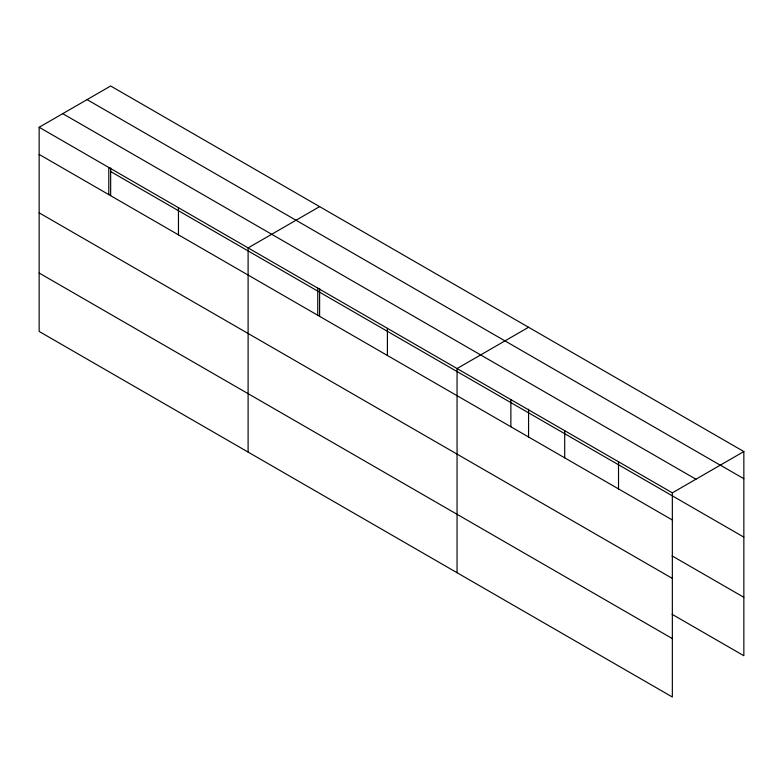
<?xml version="1.0" encoding="UTF-8"?>
<svg xmlns="http://www.w3.org/2000/svg" width="783" height="783" viewBox="0 0 783 783"><rect width="100%" height="100%" fill="white"/><g stroke="black" fill="none" stroke-linecap="round" stroke-linejoin="round"><path stroke-width="1.17" d="M319.611 288.545L319.611 316.263M528.564 409.176L528.564 436.904M672.343 578.412L672.343 492.84L39.15 127.267L39.15 331.444L672.343 697.007L672.343 578.412L39.15 212.839M672.088 614.293L743.85 655.733L743.85 451.556L110.657 85.993L39.15 127.267M319.611 206.624L248.103 247.908L248.103 452.075M528.564 327.265L457.057 368.548L457.057 572.716M672.343 492.84L743.85 451.556M719.577 464.701L743.85 478.707M87.06 99.607L720.252 465.18M62.748 113.652L695.94 479.216M110.657 171.555L743.85 537.128M39.15 154.417L672.343 519.99M672.088 555.881L743.85 597.312M39.15 273.022L672.343 638.595M618.521 461.774L618.521 488.915M564.7 430.699L564.7 457.849M510.878 399.624L510.878 426.774M387.409 328.331L387.409 355.482M317.761 288.124L317.761 315.275M178.455 207.701L178.455 234.851M110.657 167.905L110.657 195.633M108.798 167.484L108.798 194.634"/></g></svg>
